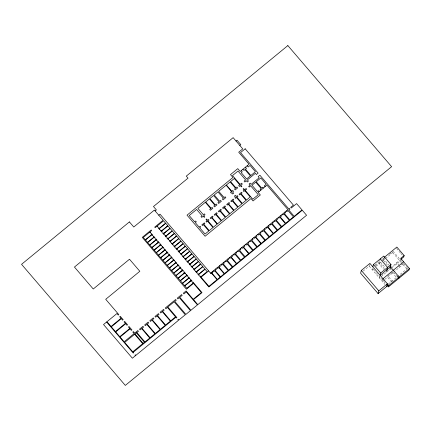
<?xml version="1.0" encoding="UTF-8"?>
<svg xmlns="http://www.w3.org/2000/svg" width="431" height="431" viewBox="0 0 431 431"><rect width="100%" height="100%" fill="white"/><g stroke="black" fill="none" stroke-linecap="round" stroke-linejoin="round"><path stroke-width="0.32" stroke-dasharray="2.15 1.62" d="M363.134 271.104L369.195 266.126L369.766 263.95M380.277 258.891L378.978 263.885L383.692 269.386M382.577 260.437L383.714 256.073M379.749 276.664L379.393 278.027L390.728 268.718M383.014 278.701L382.308 281.427L384.366 279.73M386.262 272.381L386.618 271.024M385.503 258.525L392.716 252.598L392.953 251.693M392.258 272.182L387.814 275.829L387.458 277.192L391.827 282.294M389.699 269.564L390.05 268.201M391.946 281.836L392.183 280.931L387.814 275.829M399.478 267.317L399.833 265.959M397.096 277.607L397.334 276.702M384.835 279.353L402.915 264.499L403.152 263.589M374.781 265.194L379.689 261.159L385.26 267.662M375.406 265.749L379.334 262.522L384.474 268.524M384.829 258.007L382.766 259.699L387.911 265.701M389.382 254.268L392.555 251.661M373.09 268.718L372.109 269.526L372.465 268.163L375.891 272.166M376.037 266.304L381.435 261.87M382.416 261.062L384.991 258.945M381.769 275.005L383.353 273.701M386.316 271.271L387.83 270.027M390.567 267.775L400.356 259.737L400 261.1L391.009 268.481M401.207 264.828L402.78 263.54M388.579 283.894L407.64 268.238M396.509 248.418L400.361 252.916M400.792 253.417L402.506 255.416M393.072 251.235L402.021 261.682M403.685 263.621L407.845 268.481M392.716 252.598L402.08 263.524M402.915 264.499L407.284 269.596M399.418 265.474L396.919 262.56L396.568 263.917L398.648 266.347M383.121 258.341L389.069 265.28M389.99 268.13L391.714 270.145M397.544 276.944L392.964 271.6L392.609 272.963L396.542 277.553M376.322 272.667L385.282 283.124M369.195 266.126L384.926 284.487"/><path stroke-width="0.65" d="M386.408 284.433L388.487 286.863L388.843 285.5L369.906 263.406L361.318 270.458L360.612 273.179L378.089 293.576L387.706 285.678M372.82 266.805L373.408 264.537L383.714 256.073L390.998 264.569L390.184 267.689M390.998 264.569L380.692 273.033L380.104 275.301L390.405 266.837M378.089 293.576L378.801 290.855L387.388 283.803L386.677 286.523M386.736 270.566L387.561 267.392L380.277 258.891M384.14 257.506L396.859 247.055L404.143 255.556L403.788 256.914L400.846 259.333M398.794 278.399L399.144 277.036L389.92 266.272M404.143 255.556L400.711 258.374L409.45 268.572L409.094 269.935L388.487 286.863M236.032 141.029L237.023 140.215L240.81 144.633L239.814 145.446M155.117 210.942L156.372 209.913L153.474 206.524L188.024 178.143L186.289 176.123L233.133 137.645L242.766 148.894L238.715 152.218L249.021 164.243L240.207 171.484L237.761 168.634L230.493 174.603L232.939 177.453L187.027 215.166L205.097 236.253L251.009 198.54L253.062 200.938L260.329 194.968L258.121 192.393L266.94 185.152L287.919 209.628L210.576 273.162M158.77 215.204L160.025 214.175L211.136 273.814M208.658 270.927L201.051 277.176L208.916 286.356L217.073 279.654L211.12 272.71M383.014 278.701L403.621 261.773M388.843 285.5L409.45 268.572M373.408 264.537L380.692 273.033M361.318 270.458L378.801 290.855M286.319 210.942L286.879 211.599L288.048 210.64L293.441 216.928L289.804 219.912L284.417 213.625L285.586 212.666L285.02 212.009M247.178 165.757L248.202 166.953L250.045 165.439L255.432 171.727L250.869 175.482L245.476 169.189L246.484 168.365L245.46 167.169M265.097 186.666L264.354 185.799L266.196 184.285L260.809 177.998L256.24 181.747L261.628 188.04L262.635 187.21L263.373 188.078M282.192 214.331L282.758 214.988L283.927 214.029L289.314 220.316L285.678 223.301L280.29 217.014L281.459 216.055L280.899 215.398M242.939 169.238L243.968 170.434L244.97 169.604L250.357 175.896L246.629 178.962L241.241 172.669L242.244 171.845L241.22 170.649M260.857 190.146L260.119 189.279L261.121 188.455L255.734 182.168L252 185.228L257.393 191.52L258.395 190.696L259.139 191.558M278.232 217.585L278.798 218.242L279.961 217.278L285.354 223.57L281.718 226.555L276.33 220.268L277.499 219.304L276.934 218.652M274.111 220.974L274.671 221.631L275.84 220.667L281.227 226.959L277.591 229.944L272.203 223.657L273.373 222.692L272.812 222.04M269.973 224.373L270.533 225.025L271.702 224.066L277.09 230.359L273.453 233.343L268.066 227.051L269.235 226.092L268.675 225.44M266.008 227.627L266.573 228.279L267.737 227.32L273.13 233.613L269.494 236.597L264.106 230.305L265.275 229.346L264.709 228.689M261.865 231.032L262.425 231.684L263.594 230.725L268.982 237.018L265.351 240.002L259.958 233.715L261.127 232.751L260.566 232.099M257.738 234.421L258.298 235.073L259.467 234.114L264.86 240.406L261.224 243.391L255.836 237.098L257 236.14L256.44 235.488M253.778 237.675L254.338 238.327L255.508 237.368L260.895 243.66L257.264 246.645L251.871 240.353L253.04 239.394L252.48 238.742M249.651 241.064L250.212 241.716L251.381 240.757L256.774 247.049L253.137 250.034L247.75 243.741L248.913 242.782L248.353 242.125M245.514 244.458L246.074 245.115L247.243 244.156L252.636 250.443L248.999 253.433L243.612 247.141L244.776 246.182L244.215 245.525M241.554 247.712L242.114 248.369L243.283 247.41L248.671 253.697L245.04 256.687L239.647 250.395L240.816 249.436L240.256 248.779M237.357 251.16L237.917 251.817L239.086 250.858L244.479 257.145L240.843 260.13L235.455 253.843L236.624 252.884L236.059 252.227M233.23 254.549L233.796 255.206L234.965 254.242L240.353 260.534L236.716 263.519L231.328 257.232L232.498 256.273L231.937 255.615M229.27 257.803L229.836 258.46L231 257.496L236.393 263.788L232.756 266.773L227.369 260.486L228.538 259.521L227.972 258.869M225.149 261.191L225.709 261.849L226.878 260.884L232.266 267.177L228.629 270.162L223.242 263.874L224.411 262.91L223.851 262.258M221.011 264.591L221.572 265.243L222.741 264.284L228.128 270.576L224.492 273.561L219.104 267.268L220.273 266.31L219.713 265.658M217.046 267.845L217.612 268.497L218.776 267.538L224.168 273.83L220.532 276.815L215.144 270.523L216.314 269.564L215.748 268.906M213.291 270.927L213.851 271.584L214.762 270.84L220.149 277.128L217.321 279.45L211.933 273.162L212.844 272.414L212.278 271.756M287.849 45.589L21.55 264.327L125.313 385.411L391.612 166.673L287.849 45.589M129.402 221.911L74.45 267.053L93.258 289.002L129.499 259.236L139.822 271.282L105.714 299.297L118.821 314.598L118.239 315.077L116.925 313.547L106.969 321.731L111.047 326.488L121.003 318.31L119.694 316.78L120.281 316.3L123.191 319.7L122.609 320.179L121.3 318.649L111.338 326.827L115.416 331.59L125.378 323.406L124.063 321.876L124.651 321.397L127.565 324.796L126.978 325.276L125.669 323.746L115.707 331.929L119.786 336.686L129.747 328.508L128.433 326.978L129.02 326.499L131.934 329.898L131.347 330.378L130.038 328.848L120.077 337.026L124.155 341.788L134.116 333.605L132.807 332.075L133.389 331.595L134.698 333.125L137.807 330.572L138.426 331.294L136.88 332.56L144.951 341.977L149.756 338.028L141.686 328.611L140.14 329.882L139.525 329.16L142.963 326.342L143.577 327.059L142.031 328.33L150.101 337.748L154.907 333.799L146.842 324.381L145.295 325.647L144.676 324.931L148.113 322.108L148.727 322.83L147.181 324.096L155.252 333.513L160.063 329.564L151.992 320.147L150.446 321.418L149.832 320.696L153.264 317.879L153.878 318.595L152.337 319.867L160.402 329.284L165.213 325.335L157.143 315.918L155.596 317.184L154.982 316.467L158.414 313.644L159.034 314.366L157.487 315.632L165.558 325.049L170.364 321.1L162.293 311.683L160.747 312.954L160.133 312.233L163.57 309.415L164.184 310.131L162.638 311.403L170.708 320.82L175.514 316.871L167.449 307.454L165.903 308.72L165.283 308.003L175.638 299.502L176.252 300.218L174.797 301.414L185.906 314.382L190.443 310.654L179.334 297.692L177.874 298.888L177.26 298.171L181.602 294.605L182.216 295.321L179.813 297.298L190.922 310.261L197.446 304.9L186.337 291.938L183.935 293.91L183.315 293.193L186.063 290.936L193.201 299.265L201.358 292.563L193.492 283.382L186.391 289.217L142.246 237.368L151.195 230.014L151.669 230.563L149.988 231.937L150.645 232.702L150.3 232.988L149.649 232.223L143.291 237.438L145.333 239.819L151.685 234.599L151.033 233.834L151.373 233.554L152.833 235.251L152.488 235.536L151.831 234.771L145.479 239.992L147.515 242.367L153.872 237.152L153.215 236.387L153.56 236.102L155.015 237.804L154.675 238.084L154.018 237.319L147.661 242.54L149.702 244.921L156.054 239.701L155.402 238.936L155.742 238.65L157.202 240.353L156.857 240.633L156.2 239.868L149.848 245.088L151.89 247.469L158.242 242.249L157.584 241.484L157.929 241.204L159.384 242.901L159.044 243.186L158.387 242.421L152.035 247.636L154.072 250.018L160.429 244.797L159.772 244.032L160.116 243.752L161.571 245.449L161.226 245.735L160.574 244.97L154.217 250.19L156.259 252.566L162.611 247.351L161.954 246.586L162.298 246.3L163.758 248.003L163.414 248.283L162.756 247.518L156.405 252.738L158.441 255.12L164.798 249.899L164.141 249.134L164.486 248.849L165.94 250.551L165.596 250.831L164.944 250.066L158.586 255.287L160.628 257.668L166.98 252.447L166.328 251.682L166.668 251.402L168.128 253.099L167.783 253.385L167.126 252.62L160.774 257.835L162.81 260.216L169.167 254.996L168.51 254.231L168.855 253.951L170.31 255.653L169.97 255.933L169.313 255.168L162.956 260.389L164.998 262.765L171.349 257.549L170.698 256.784L171.037 256.499L172.497 258.201L172.152 258.481L171.495 257.716L165.143 262.937L167.185 265.318L173.537 260.098L172.879 259.333L173.224 259.053L174.679 260.75L174.339 261.03L173.682 260.265L167.33 265.485L169.367 267.866L175.724 262.646L175.067 261.881L175.412 261.601L176.866 263.298L176.521 263.583L175.87 262.818L169.512 268.034L171.554 270.415L177.906 265.194L177.249 264.429L177.594 264.149L179.054 265.852L178.709 266.132L178.051 265.367L171.7 270.587L173.736 272.963L180.093 267.748L179.436 266.983L179.781 266.697L181.235 268.4L180.891 268.68L180.239 267.915L173.882 273.135L175.923 275.517L182.275 270.296L181.623 269.531L181.963 269.251L183.423 270.948L183.078 271.228L182.421 270.463L176.069 275.684L178.105 278.065L184.463 272.845L183.805 272.08L184.15 271.799L185.605 273.496L185.265 273.782L184.608 273.017L178.251 278.237L180.293 280.613L186.645 275.393L185.993 274.628L186.332 274.348L187.792 276.05L187.447 276.33L186.79 275.565L180.438 280.786L182.48 283.162L188.832 277.947L188.175 277.181L188.519 276.896L189.974 278.598L189.635 278.879L188.977 278.114L182.625 283.334L184.662 285.715L191.019 280.495L190.362 279.73L190.707 279.45L192.161 281.147L191.817 281.432L191.165 280.667L184.807 285.882L186.849 288.264L193.201 283.043L192.544 282.278L192.889 281.998L201.994 292.622L193.492 299.604L197.791 304.62L306.576 215.258L302.282 210.247L208.863 286.981L199.758 276.357L200.103 276.072L200.76 276.837L207.112 271.616L205.075 269.24L198.718 274.455L199.375 275.22L199.03 275.506L197.576 273.804L197.915 273.523L198.572 274.288L204.924 269.068L202.888 266.687L196.536 271.907L197.188 272.672L196.843 272.958L195.388 271.255L195.733 270.975L196.391 271.74L202.742 266.52L200.701 264.138L194.349 269.359L195.006 270.124L194.661 270.404L193.207 268.707L193.546 268.421L194.203 269.186L200.555 263.971L198.519 261.59L192.161 266.811L192.819 267.576L192.474 267.856L191.019 266.159L191.364 265.873L192.016 266.638L198.373 261.418L196.331 259.042L189.979 264.257L190.637 265.022L190.292 265.307L188.832 263.605L189.177 263.325L189.834 264.09L196.186 258.869L194.149 256.488L187.792 261.709L188.449 262.474L188.105 262.759L186.65 261.057L186.995 260.777L187.647 261.542L194.004 256.321L191.962 253.94L185.61 259.16L186.262 259.925L185.923 260.205L184.463 258.508L184.807 258.223L185.465 258.988L191.817 253.773L189.78 251.392L183.423 256.612L184.08 257.377L183.735 257.657L182.281 255.955L182.62 255.675L183.277 256.44L189.629 251.219L187.593 248.843L181.241 254.058L181.893 254.823L181.548 255.109L180.093 253.406L180.438 253.126L181.095 253.891L187.447 248.671L185.405 246.29L179.054 251.51L179.711 252.275L179.366 252.555L177.911 250.858L178.251 250.578L178.908 251.343L185.26 246.123L183.223 243.741L176.866 248.962L177.524 249.727L177.179 250.007L175.724 248.31L176.069 248.024L176.721 248.789L183.078 243.574L181.036 241.193L174.684 246.413L175.342 247.178L174.997 247.459L173.537 245.756L173.882 245.476L174.539 246.241L180.891 241.021L178.854 238.645L172.497 243.86L173.154 244.625L172.809 244.91L171.355 243.208L171.7 242.928L172.352 243.693L178.709 238.472L176.667 236.091L170.315 241.312L170.967 242.077L170.628 242.357L169.167 240.66L169.512 240.379L170.17 241.144L176.521 235.924L174.485 233.543L168.128 238.763L168.785 239.528L168.44 239.808L166.986 238.111L167.325 237.826L167.982 238.591L174.334 233.37L172.298 230.994L165.946 236.215L166.598 236.98L166.253 237.26L164.798 235.558L165.143 235.278L165.8 236.043L172.152 230.822L170.11 228.441L163.758 233.661L164.416 234.426L164.071 234.712L162.616 233.009L162.956 232.729L163.613 233.494L169.965 228.274L167.928 225.892L161.571 231.113L162.228 231.878L161.884 232.158L160.429 230.461L160.774 230.176L161.426 230.941L167.783 225.725L165.741 223.344L159.389 228.565L160.046 229.33L159.702 229.61L158.242 227.913L158.586 227.627L159.244 228.392L165.596 223.172L163.559 220.796L157.202 226.011L157.859 226.776L157.514 227.062L156.862 226.297L155.182 227.67L154.713 227.126L163.085 220.246L154.379 210.086L133.772 227.013L129.402 221.911M245.169 148.797L240.525 152.612L258.104 173.127L256.402 174.523L255.378 173.327L247.383 179.894L248.412 181.09L247.362 181.952L246.333 180.756L244.856 181.974L244.124 181.117L245.6 179.905L238.014 171.048L232.524 175.557L240.11 184.414L241.592 183.197L242.324 184.053L240.848 185.26L241.877 186.456L241.387 186.86L240.358 185.664L239.394 186.456L238.677 185.621L239.684 184.797L234.292 178.509L230.563 181.57L235.951 187.862L236.958 187.032L237.675 187.873L235.213 189.893L234.496 189.053L235.504 188.228L230.111 181.941L226.383 185.007L231.77 191.294L232.778 190.47L233.494 191.305L232.616 192.027L233.64 193.223L232.681 194.015L231.652 192.813L231.237 193.158L230.52 192.323L231.522 191.499L226.135 185.206L218.727 191.294L224.115 197.581L225.117 196.757L225.833 197.592L223.08 199.86L222.364 199.025L223.366 198.195L217.978 191.908L214.25 194.974L219.638 201.261L220.64 200.437L221.356 201.272L218.695 203.459L217.978 202.624L218.98 201.8L213.593 195.512L209.859 198.572L215.252 204.865L216.254 204.041L216.971 204.876L214.546 206.864L213.83 206.029L214.837 205.204L209.444 198.917L205.716 201.983L211.104 208.27L212.111 207.446L212.828 208.281L210.42 210.258L209.703 209.423L210.711 208.593L205.318 202.306L197.91 208.394L203.297 214.681L204.305 213.857L205.021 214.692L203.723 215.759L204.747 216.955L204.256 217.364L203.227 216.163L201.724 217.402L201.008 216.567L202.01 215.742L196.622 209.45L189.209 215.538L194.602 221.825L195.604 221.001L196.32 221.836L195.318 222.66L199.127 227.11L200.129 226.28L200.684 226.927L199.677 227.751L205.064 234.038L208.798 230.978L203.405 224.686L202.403 225.51L201.853 224.869L204.31 222.849L204.865 223.49L203.858 224.314L209.245 230.607L212.979 227.541L207.586 221.254L206.584 222.078L206.034 221.437L207.036 220.607L206.013 219.411L206.503 219.007L207.532 220.203L208.459 219.444L209.008 220.085L208.006 220.909L213.393 227.202L217.122 224.136L211.734 217.849L210.727 218.673L210.177 218.032L212.505 216.12L213.054 216.761L212.052 217.585L217.439 223.878L221.173 220.812L215.78 214.519L214.778 215.349L214.229 214.703L216.653 212.715L217.202 213.356L216.195 214.18L221.588 220.467L225.316 217.407L219.929 211.115L218.921 211.939L218.372 211.298L220.834 209.277L221.383 209.919L220.376 210.748L225.769 217.035L229.497 213.97L224.109 207.683L223.102 208.507L222.552 207.866L224.977 205.873L225.526 206.514L224.524 207.343L229.912 213.631L233.645 210.565L228.252 204.278L227.25 205.102L226.701 204.461L229.071 202.511L229.621 203.152L228.619 203.976L234.006 210.269L237.74 207.203L232.347 200.916L231.345 201.74L230.795 201.099L233.219 199.106L233.769 199.747L232.762 200.571L238.154 206.864L241.883 203.798L236.495 197.511L235.488 198.335L234.938 197.689L235.461 197.263L234.437 196.062L235.396 195.275L236.425 196.471L237.4 195.669L237.95 196.315L236.942 197.139L242.335 203.427L246.063 200.361L240.676 194.074L239.668 194.898L239.119 194.257L241.543 192.264L242.093 192.91L241.091 193.734L246.478 200.022L250.212 196.956L244.819 190.669L243.817 191.493L243.267 190.852L244.167 190.109L243.143 188.913L243.634 188.509L244.657 189.705L246.133 188.498L246.683 189.139L245.201 190.357L252.792 199.208L258.282 194.699L250.697 185.842L249.215 187.059L248.665 186.418L250.147 185.201L249.118 184.005L250.169 183.143L251.192 184.339L259.187 177.771L258.164 176.575L259.866 175.175L288.781 208.922L289.406 208.405L289.971 209.062L288.802 210.021L294.19 216.308L301.991 209.908L296.598 203.615L291.27 207.995L290.704 207.338L293.425 205.108L245.169 148.797M106.624 322.011L103.532 324.548L132.376 358.209L135.463 355.667L134.973 355.09L135.312 354.81L135.808 355.386L178.396 320.4L177.814 319.721L178.353 319.279L178.935 319.958L185.265 314.759L174.156 301.797L167.826 306.996L176.899 317.582L176.36 318.024L175.778 317.345L133.184 352.326L133.599 352.806L133.254 353.086L106.624 322.011M134.661 334.24L124.699 342.424L132.77 351.836L142.731 343.658L134.661 334.24M136.379 332.829L135.005 333.96L143.07 343.372L144.444 342.246L136.379 332.829"/></g></svg>
